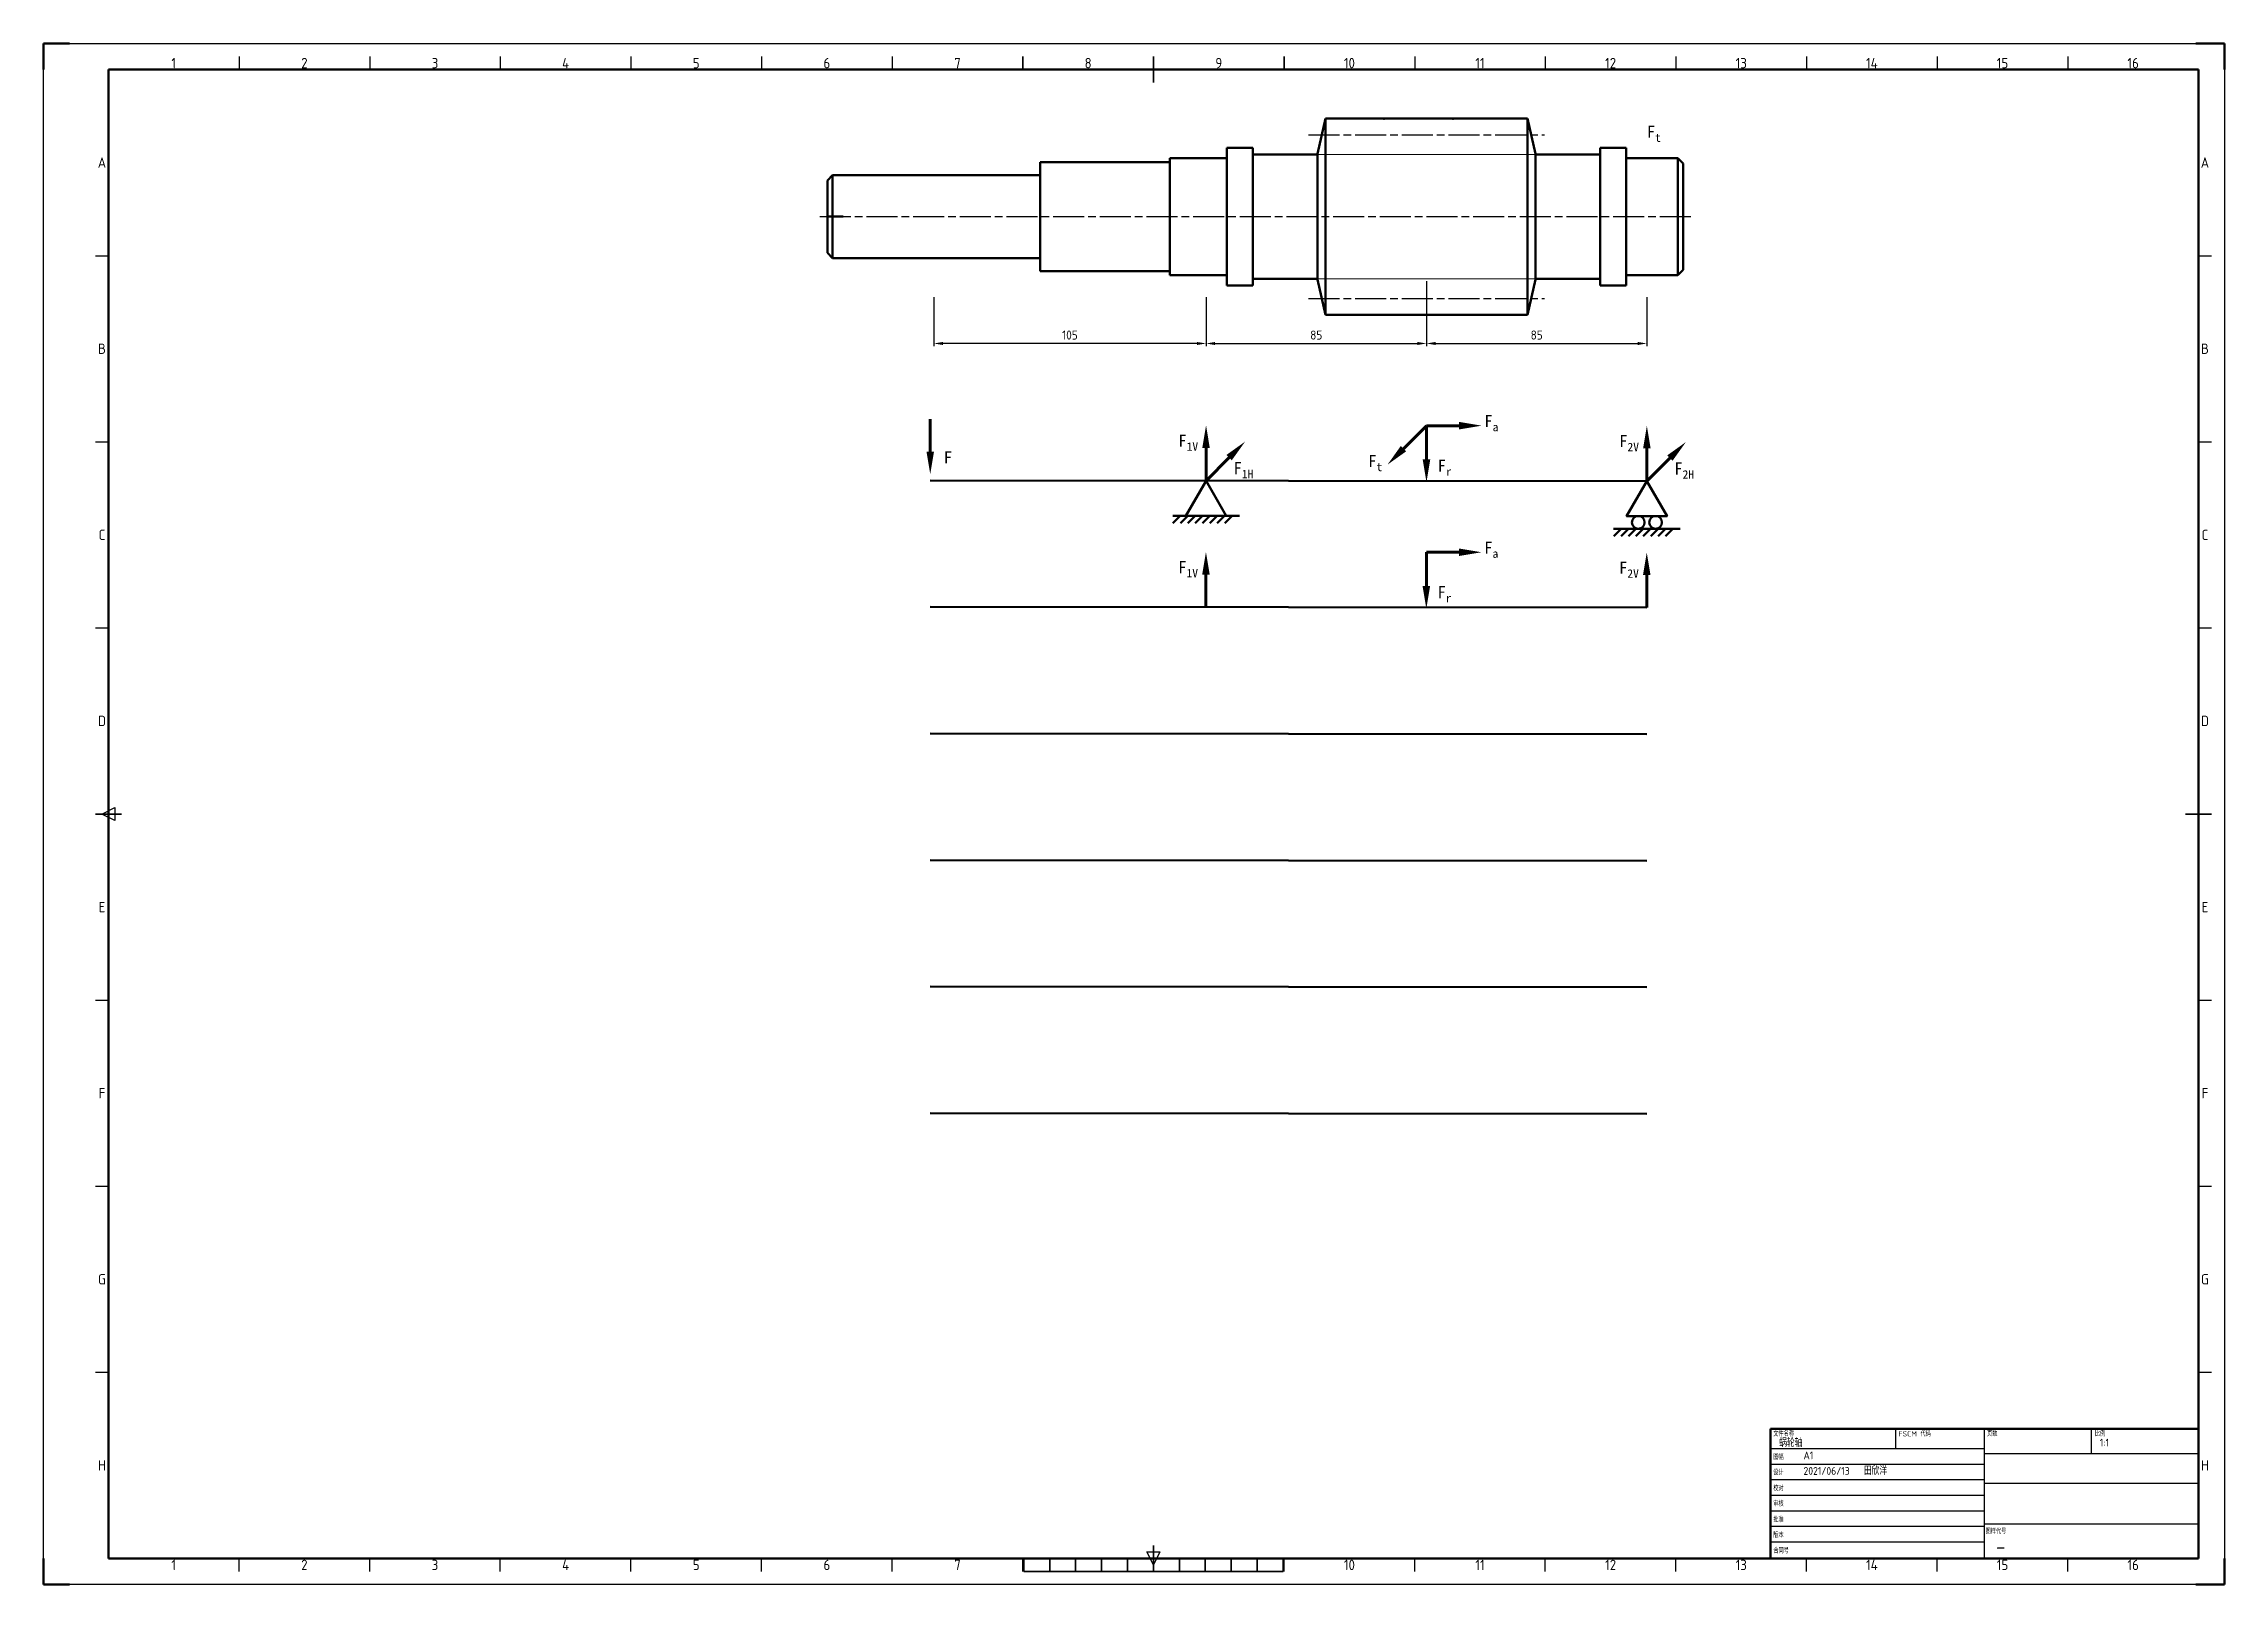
# Paper-space layout '蜗杆装配图' of a CAD drawing. Header units: millimetres. Extents: x -5 to 836, y -17 to 577.
import ezdxf
from ezdxf.enums import TextEntityAlignment as Align

# ---------------------------------------------------------------- set-up
doc = ezdxf.new("R2010")
doc.units = ezdxf.units.MM
doc.linetypes.add('AM_ISO08W050', pattern=[18, 12, -1.5, 3, -1.5])
for name, color, linetype, lineweight in [('AM_0', 7, 'Continuous', 50), ('AM_5', 7, 'Continuous', 25), ('AM_7', 4, 'AM_ISO08W050', 25), ('AM_9', 253, 'Continuous', 0), ('AM_BOR', 7, 'Continuous', 50)]:
    doc.layers.add(name, color=color, linetype=linetype, lineweight=lineweight)
doc.styles.add('ACGBTS', font='isocp.shx', dxfattribs={"bigfont": 'gbcbig.shx'})
doc.styles.add('ACISOTS', font='isocp.shx', dxfattribs={"bigfont": 'gbcbig.shx'})
doc.styles.get("Standard").update_dxf_attribs({"font": 'ISOCP.SHX', "bigfont": 'gbcbig.shx'})
doc.dimstyles.new('AM_GB$0', dxfattribs={"dimtxt": 3.5, "dimasz": 3.5, "dimexe": 1, "dimexo": 1, "dimgap": 1.5, "dimtad": 1, "dimdsep": 46, "dimtxsty": 'Standard', "dimcen": 0, "dimclrd": 256, "dimclre": 256, "dimclrt": 7, "dimadec": 0, "dimazin": 2, "dimtp": 0.1, "dimtm": 0.1, "dimtfac": 0.71, "dimtdec": 3, "dimtmove": 0, "dimatfit": 3, "dimfxl": 1, "dimlwd": -1, "dimlwe": -1, "dimarcsym": 0})

# ---------------------------------------------------------------- blocks, each defined once
blk = doc.blocks.new('GB_A1_A')
for p, q in [((25, 584), (25, 10)), ((25, 584), (831, 584)), ((831, 10), (831, 584)), ((25, 10), (831, 10))]:
    blk.add_line(p, q)
at = {"layer": 'AM_BOR'}
for p, q in [((10, 594), (0, 594)), ((0, 594), (0, 584)), ((841, 594), (830, 594)), ((841, 584), (841, 594)), ((0, 0), (0, 10)), ((841, 0), (841, 10)), ((0, 0), (10, 0)), ((841, 0), (830, 0))]:
    blk.add_line(p, q, dxfattribs=at)
at = {"layer": 'AM_BOR', "color": 1, "lineweight": 25}
for p, q in [((0, 594), (841, 594)), ((0, 0), (0, 594)), ((75.375, 589), (75.375, 584)), ((125.75, 589), (125.75, 584)), ((176.125, 589), (176.125, 584)), ((226.5, 589), (226.5, 584)), ((276.875, 589), (276.875, 584)), ((327.25, 589), (327.25, 584)), ((528.75, 589), (528.75, 584)), ((579.125, 589), (579.125, 584)), ((629.5, 589), (629.5, 584)), ((679.875, 589), (679.875, 584)), ((730.25, 589), (730.25, 584)), ((780.625, 589), (780.625, 584)), ((841, 594), (841, 0)), ((20, 512.25), (25, 512.25)), ((831, 512.25), (836, 512.25)), ((20, 440.5), (25, 440.5)), ((831, 440.5), (836, 440.5)), ((20, 368.75), (25, 368.75)), ((831, 368.75), (836, 368.75)), ((22.5, 297), (27.5, 299.5)), ((27.5, 294.5), (22.5, 297)), ((27.5, 299.5), (27.5, 294.5)), ((20, 225.25), (25, 225.25)), ((831, 225.25), (836, 225.25)), ((20, 153.5), (25, 153.5)), ((831, 153.5), (836, 153.5)), ((20, 81.75), (25, 81.75)), ((831, 81.75), (836, 81.75)), ((75.375, 5), (75.375, 10)), ((125.75, 5), (125.75, 10)), ((176.125, 5), (176.125, 10)), ((226.5, 5), (226.5, 10)), ((276.875, 5), (276.875, 10)), ((327.25, 5), (327.25, 10)), ((377.625, 5), (377.625, 10)), ((428, 7.5), (425.5, 12.5)), ((425.5, 12.5), (430.5, 12.5)), ((430.5, 12.5), (428, 7.5)), ((478.375, 5), (478.375, 10)), ((528.75, 5), (528.75, 10)), ((579.125, 5), (579.125, 10)), ((629.5, 5), (629.5, 10)), ((679.875, 5), (679.875, 10)), ((730.25, 5), (730.25, 10)), ((780.625, 5), (780.625, 10)), ((841, 0), (0, 0))]:
    blk.add_line(p, q, dxfattribs=at)
at = {"layer": 'AM_BOR', "color": 2, "lineweight": 35}
for p, q in [((377.625, 589), (377.625, 584)), ((428, 584), (428, 589)), ((478.375, 589), (478.375, 584)), ((428, 579), (428, 584)), ((20, 297), (30, 297)), ((826, 297), (836, 297)), ((378, 10), (378, 5)), ((388, 10), (388, 5)), ((398, 10), (398, 5)), ((408, 10), (408, 5)), ((418, 10), (418, 5)), ((428, 10), (428, 15)), ((428, 10), (428, 5)), ((438, 10), (438, 5)), ((448, 10), (448, 5)), ((458, 10), (458, 5)), ((468, 10), (468, 5)), ((478, 10), (478, 5)), ((378, 5), (478, 5))]:
    blk.add_line(p, q, dxfattribs=at)
at = {"layer": 'AM_BOR', "color": 1, "lineweight": 25, "style": 'ACISOTS'}
for s, p in [('1', (50.1875, 586.5)), ('2', (100.5625, 586.5)), ('3', (150.9375, 586.5)), ('4', (201.3125, 586.5)), ('5', (251.6875, 586.5)), ('6', (302.0625, 586.5)), ('7', (352.4375, 586.5)), ('8', (402.8125, 586.5)), ('9', (453.1875, 586.5)), ('10', (503.5625, 586.5)), ('11', (553.9375, 586.5)), ('12', (604.3125, 586.5)), ('13', (654.6875, 586.5)), ('14', (705.0625, 586.5)), ('15', (755.4375, 586.5)), ('16', (805.8125, 586.5)), ('A', (22.5, 548.125)), ('A', (833.5, 548.125)), ('B', (22.5, 476.375)), ('B', (833.5, 476.375)), ('C', (22.5, 404.625)), ('C', (833.5, 404.6087)), ('D', (22.5, 332.875)), ('D', (833.5, 332.875)), ('E', (22.5, 261.125)), ('E', (833.5, 261.125)), ('F', (22.5, 189.375)), ('F', (833.5, 189.375)), ('G', (22.5, 117.625)), ('G', (833.5, 117.625)), ('H', (22.5, 45.875)), ('H', (833.5, 45.875)), ('1', (50.1875, 7.5)), ('2', (100.5625, 7.5)), ('3', (150.9375, 7.5)), ('4', (201.3125, 7.5)), ('5', (251.6875, 7.5)), ('6', (302.0625, 7.5)), ('7', (352.4375, 7.5)), ('10', (503.5625, 7.5)), ('11', (553.9375, 7.5)), ('12', (604.3125, 7.5)), ('13', (654.6875, 7.5)), ('14', (705.0625, 7.5)), ('15', (755.4375, 7.5)), ('16', (805.8125, 7.5))]:
    blk.add_text(s, height=4, dxfattribs=at).set_placement(p, align=Align.MIDDLE)
blk = doc.blocks.new('GB_TITLEA')
for p, q in [((0, 50), (-165, 50)), ((-165, 0), (-165, 50)), ((0, 0), (0, 50)), ((0, 0), (-165, 0))]:
    blk.add_line(p, q)
at = {"layer": 'AM_BOR', "color": 1, "lineweight": 25}
for p, q in [((-165, 42.38), (-82.5, 42.38)), ((-116.86, 50), (-116.86, 42.38)), ((-82.5, 0), (-82.5, 50)), ((-41.25, 40.35), (-41.25, 50)), ((-165, 42), (-165, 30)), ((-165, 36.38), (-82.5, 36.38)), ((0, 40.35), (-82.5, 40.35)), ((-165, 30.38), (-82.5, 30.38)), ((-82.5, 29.01), (0, 29.01)), ((-165, 24.38), (-82.5, 24.38)), ((-165, 18.38), (-82.5, 18.38)), ((-165, 12.38), (-82.5, 12.38)), ((-82.5, 13.29), (0, 13.29)), ((-165, 6.38), (-82.5, 6.38))]:
    blk.add_line(p, q, dxfattribs=at)
at = {"layer": 'AM_BOR', "color": 1, "lineweight": 25, "style": 'ACGBTS'}
for s, p in [('文件名称', (-163.97, 47.04)), ('FSCM 代码', (-115.7, 47.04)), ('页数', (-81.55, 47.11)), ('比例', (-39.97, 47.11)), ('设计', (-163.97, 32.14)), ('图幅', (-163.97, 38.14)), ('校对', (-163.97, 26.05)), ('审核', (-163.97, 20.08)), ('版本', (-163.97, 7.99)), ('批准', (-163.97, 13.99)), ('图样代号', (-82.12, 9.41)), ('合同号', (-163.97, 1.99))]:
    blk.add_text(s, height=2, dxfattribs=at).set_placement(p)
at = {"layer": 'AM_BOR', "color": 2, "lineweight": 35, "style": 'ACGBTS'}
for tag, p, height in [('GEN-TITLE-DWG{13.6}', (-161.69, 43.04), 3), ('GEN-TITLE-FSCM{8.6}', (-113.32, 43.04), 3), ('GEN-TITLE-SHEET{11.8}', (-79.67, 43.11), 3), ('GEN-TITLE-SCA{12.7}', (-38.05, 43.13), 3), ('GEN-TITLE-SIZ{22.6}', (-152.3, 38.23), 3), ('GEN-TITLE-DAT{7.1}', (-152.3, 32.23), 3), ('GEN-TITLE-NAME{14.9}', (-129.04, 32.23), 3), ('GEN-TITLE-DACT{21}', (-78.21, 33.14), 3.5), ('GEN-TITLE-CHKD{7.1}', (-152.3, 26.14), 3), ('GEN-TITLE-CHKM{14.9}', (-129.04, 26.14), 3), ('GEN-TITLE-DES1{12.3}', (-78.24, 20.94), 6), ('GEN-TITLE-APPD{7.1}', (-152.3, 20.17), 3), ('GEN-TITLE-ISSD{7.1}', (-152.3, 14.08), 3), ('GEN-TITLE-APPM{14.9}', (-129.04, 20.17), 3), ('GEN-TITLE-ISSM{14.9}', (-129.04, 14.08), 3), ('GEN-TITLE-DES2{24.5}', (-78.21, 15.44), 3), ('GEN-TITLE-REV{22.6}', (-152.3, 8.08), 3), ('GEN-TITLE-CTRN{19.4}', (-152.3, 2.08), 3.5)]:
    blk.add_attdef(tag, p, '', height=height, dxfattribs=at)
at = {"layer": 'AM_BOR', "style": 'ACGBTS'}
blk.add_attdef('GEN-TITLE-NR{12.3}', (-78.08, 1.63), '', height=6, dxfattribs=at)
blk = doc.blocks.new('*D70')
at = {"layer": 'AM_5', "linetype": 'ByBlock', "transparency": 16777216}
for p, q in [((443.29, 479.3), (443.29, 460.4)), ((528.29, 479.3), (528.29, 460.4)), ((446.79, 461.4), (524.79, 461.4))]:
    blk.add_line(p, q, dxfattribs=at)
at = {"layer": 'AM_5', "transparency": 16777216}
for points in [[(446.79, 461.98), (446.79, 460.81), (443.29, 461.4)], [(524.79, 461.98), (524.79, 460.81), (528.29, 461.4)]]:
    blk.add_solid(points, dxfattribs=at)
at = {"layer": 'Defpoints', "color": 0, "transparency": 16777216}
for p in [(443.29, 480.3), (528.29, 480.3), (528.29, 461.4)]:
    blk.add_point(p, dxfattribs=at)
at = {"layer": 'AM_5', "color": 7, "transparency": 16777216, "insert": (485.79, 464.65), "char_height": 3.5, "attachment_point": 5}
blk.add_mtext('85', dxfattribs=at)
blk = doc.blocks.new('*D71')
at = {"layer": 'AM_5', "linetype": 'ByBlock', "transparency": 16777216}
for p, q in [((528.29, 485.36), (528.29, 460.4)), ((613.29, 479.3), (613.29, 460.4)), ((531.79, 461.4), (609.79, 461.4))]:
    blk.add_line(p, q, dxfattribs=at)
at = {"layer": 'AM_5', "transparency": 16777216}
for points in [[(531.79, 461.98), (531.79, 460.81), (528.29, 461.4)], [(609.79, 461.98), (609.79, 460.81), (613.29, 461.4)]]:
    blk.add_solid(points, dxfattribs=at)
at = {"layer": 'Defpoints', "color": 0, "transparency": 16777216}
for p in [(528.29, 486.36), (613.29, 480.3), (613.29, 461.4)]:
    blk.add_point(p, dxfattribs=at)
at = {"layer": 'AM_5', "color": 7, "transparency": 16777216, "insert": (570.79, 464.65), "char_height": 3.5, "attachment_point": 5}
blk.add_mtext('85', dxfattribs=at)
blk = doc.blocks.new('*D72')
at = {"layer": 'AM_5', "linetype": 'ByBlock', "transparency": 16777216}
for p, q in [((338.29, 479.3), (338.29, 460.4)), ((443.29, 479.3), (443.29, 460.4)), ((439.79, 461.4), (341.79, 461.4))]:
    blk.add_line(p, q, dxfattribs=at)
at = {"layer": 'AM_5', "transparency": 16777216}
for points in [[(341.79, 461.98), (341.79, 460.81), (338.29, 461.4)], [(439.79, 461.98), (439.79, 460.81), (443.29, 461.4)]]:
    blk.add_solid(points, dxfattribs=at)
at = {"layer": 'Defpoints', "color": 0, "transparency": 16777216}
for p in [(338.29, 480.3), (443.29, 480.3), (338.29, 461.4)]:
    blk.add_point(p, dxfattribs=at)
at = {"layer": 'AM_5', "color": 7, "transparency": 16777216, "insert": (390.79, 464.65), "char_height": 3.5, "attachment_point": 5}
blk.add_mtext('105', dxfattribs=at)

psp = doc.layouts.new('蜗杆装配图')

# ---------------------------------------------------------------- linework, layer by layer
at = {"layer": 'AM_0'}
for p, q in [((489.287, 548.096), (486.287, 534.564)), ((489.287, 548.096), (567.287, 548.096)), ((489.287, 548.096), (489.287, 472.496)), ((538.564, 548.096), (567.287, 548.096)), ((567.287, 548.096), (567.287, 472.496)), ((567.287, 548.096), (570.287, 534.564)), ((379.287, 531.296), (429.287, 531.296)), ((379.287, 531.296), (379.287, 489.296)), ((429.287, 532.796), (451.287, 532.796)), ((429.287, 532.796), (429.287, 487.796)), ((429.287, 531.296), (429.287, 489.296)), ((451.287, 536.796), (461.287, 536.796)), ((451.287, 536.796), (451.287, 483.796)), ((451.287, 532.796), (451.287, 487.796)), ((461.287, 536.796), (461.287, 483.796)), ((461.287, 534.296), (486.287, 534.296)), ((461.287, 534.296), (461.287, 486.296)), ((486.287, 534.564), (486.287, 486.029)), ((486.287, 534.296), (486.287, 486.296)), ((570.287, 534.564), (570.287, 486.029)), ((570.287, 534.296), (595.287, 534.296)), ((570.287, 534.296), (570.287, 486.296)), ((595.287, 536.796), (605.287, 536.796)), ((595.287, 536.796), (595.287, 483.796)), ((595.287, 534.296), (595.287, 486.296)), ((605.287, 536.796), (605.287, 483.796)), ((605.287, 532.796), (625.287, 532.796)), ((605.287, 532.796), (605.287, 487.796)), ((625.287, 532.796), (625.287, 487.796)), ((625.287, 532.796), (627.287, 530.796)), ((627.287, 530.796), (627.287, 489.796)), ((299.287, 526.296), (297.287, 524.296)), ((297.287, 524.296), (297.287, 496.296)), ((299.287, 526.296), (379.287, 526.296)), ((299.287, 526.296), (299.287, 494.296)), ((379.287, 526.296), (379.287, 494.296)), ((297.287, 510.296), (303.287, 510.296)), ((299.287, 494.296), (297.287, 496.296)), ((299.287, 494.296), (379.287, 494.296)), ((379.287, 489.296), (429.287, 489.296)), ((429.287, 487.796), (451.287, 487.796)), ((605.287, 487.796), (625.287, 487.796)), ((625.287, 487.796), (627.287, 489.796)), ((451.287, 483.796), (461.287, 483.796)), ((461.287, 486.296), (486.287, 486.296)), ((489.287, 472.496), (486.287, 486.029)), ((567.287, 472.496), (570.287, 486.029)), ((570.287, 486.296), (595.287, 486.296)), ((595.287, 483.796), (605.287, 483.796)), ((489.287, 472.496), (567.287, 472.496)), ((336.918, 408.609), (613.287, 408.35)), ((456.151, 395.009), (430.422, 395.009)), ((433.346, 395.009), (430.518, 392.181)), ((436.197, 395.009), (433.369, 392.181)), ((439.048, 395.009), (436.219, 392.181)), ((441.898, 395.009), (439.07, 392.181)), ((444.749, 395.009), (441.92, 392.181)), ((447.599, 395.009), (444.771, 392.181)), ((450.45, 395.009), (447.622, 392.181)), ((453.301, 395.009), (450.472, 392.181)), ((626.151, 389.963), (600.422, 389.963)), ((603.346, 389.963), (600.518, 387.135)), ((606.197, 389.963), (603.369, 387.135)), ((609.048, 389.963), (606.219, 387.135)), ((611.898, 389.963), (609.07, 387.135)), ((614.749, 389.963), (611.92, 387.135)), ((617.599, 389.963), (614.771, 387.135)), ((620.45, 389.963), (617.622, 387.135)), ((623.301, 389.963), (620.472, 387.135)), ((336.918, 359.82), (613.287, 359.561)), ((336.918, 311.031), (613.287, 310.772)), ((336.918, 262.242), (613.287, 261.983)), ((336.918, 213.453), (613.287, 213.194)), ((336.918, 164.664), (613.287, 164.405))]:
    psp.add_line(p, q, dxfattribs=at)
for points in [[(443.287, 408.509), (435.492, 395.009), (451.081, 395.009)], [(613.287, 408.35), (605.492, 394.85), (621.081, 394.85)]]:
    psp.add_lwpolyline(points, close=True, dxfattribs=at)
for centre in [(609.944, 392.407), (616.629, 392.407)]:
    psp.add_circle(centre, 2.444, dxfattribs=at)
for p in [(511.932, 548.096), (538.564, 548.096)]:
    psp.add_point(p, dxfattribs=at)
at = {"layer": 'AM_5', "color": 150, "lineweight": 106}
for p, q in [((336.918, 432.277), (336.918, 419.716)), ((528.287, 429.708), (519.405, 420.826)), ((528.287, 429.708), (540.848, 429.708)), ((528.287, 429.708), (528.287, 416.681)), ((443.287, 408.509), (443.287, 421.07)), ((613.287, 408.35), (613.287, 420.911)), ((443.287, 408.509), (452.168, 417.391)), ((613.287, 408.35), (622.168, 417.232)), ((528.241, 380.919), (540.802, 380.919)), ((528.241, 380.919), (528.241, 367.892)), ((443.241, 359.72), (443.241, 372.281)), ((613.241, 359.561), (613.241, 372.122))]:
    psp.add_line(p, q, dxfattribs=at)
at = {"layer": 'AM_5', "color": 150, "linetype": 'Continuous'}
for points in [[(444.739, 421.07), (441.834, 421.07), (443.287, 429.787)], [(540.848, 428.255), (540.848, 431.16), (549.564, 429.708)], [(614.739, 420.911), (611.834, 420.911), (613.287, 429.628)], [(453.196, 416.364), (451.141, 418.419), (458.332, 423.555)], [(518.377, 421.853), (520.432, 419.798), (513.241, 414.662)], [(623.196, 416.205), (621.141, 418.26), (628.332, 423.396)], [(335.466, 419.716), (338.371, 419.716), (336.918, 410.999)], [(526.834, 416.681), (529.739, 416.681), (528.287, 407.964)], [(444.694, 372.281), (441.788, 372.281), (443.241, 380.998)], [(540.802, 379.466), (540.802, 382.371), (549.519, 380.919)], [(614.694, 372.122), (611.788, 372.122), (613.241, 380.839)], [(526.788, 367.892), (529.694, 367.892), (528.241, 359.175)]]:
    psp.add_trace(points, dxfattribs=at)
at = {"layer": 'AM_7'}
for p, q in [((482.787, 541.796), (573.787, 541.796)), ((294.287, 510.296), (630.287, 510.296)), ((482.787, 478.796), (573.787, 478.796))]:
    psp.add_line(p, q, dxfattribs=at)
at = {"layer": 'AM_9'}
for p, q in [((486.287, 534.236), (570.287, 534.236)), ((486.287, 486.356), (570.287, 486.356))]:
    psp.add_line(p, q, dxfattribs=at)

# ---------------------------------------------------------------- block references
at = {"layer": 'AM_0', "lineweight": 0}
psp.add_blockref('GB_A1_A', (-5, -17), dxfattribs=at)
psp.add_blockref('GB_TITLEA', (826, -7), dxfattribs=at).add_auto_attribs({'GEN-TITLE-DWG{13.6}': '蜗轮轴', 'GEN-TITLE-SCA{12.7}': '1:1', 'GEN-TITLE-DAT{7.1}': '2021/06/13', 'GEN-TITLE-NAME{14.9}': '田欣洋', 'GEN-TITLE-NR{12.3}': '-', 'GEN-TITLE-SIZ{22.6}': 'A1'})

# ---------------------------------------------------------------- texts
at = {"layer": 'AM_0', "char_height": 4.65816, "attachment_point": 1}
for s, insert in [('\\A1;{\\f@MingLiU_HKSCS-ExtB|b0|i0|c134|p18;F\\H0.7x;\\S^ t;}', (613.287, 545.368)), ('\\A1;{\\f@MingLiU_HKSCS-ExtB|b0|i0|c134|p18;F\\H0.7x;\\S^ a;}', (550.629, 433.796)), ('\\A1;{\\f@MingLiU_HKSCS-ExtB|b0|i0|c134|p18;F\\H0.7x;\\S^ 1V;}', (432.63, 426.264)), ('\\A1;{\\f@MingLiU_HKSCS-ExtB|b0|i0|c134|p18;F\\H0.7x;\\S^ 2V;}', (602.63, 426.104)), ('\\A1;{\\f@MingLiU_HKSCS-ExtB|b0|i0|c134|p18;F}', (342.159, 419.802)), ('\\A1;{\\f@MingLiU_HKSCS-ExtB|b0|i0|c134|p18;F\\H0.7x;\\S^ 1H;}', (453.886, 415.673)), ('\\A1;{\\f@MingLiU_HKSCS-ExtB|b0|i0|c134|p18;F\\H0.7x;\\S^ t;}', (505.854, 418.415)), ('\\A1;{\\f@MingLiU_HKSCS-ExtB|b0|i0|c134|p18;F\\H0.7x;\\S^ r;}', (532.623, 416.637)), ('\\A1;{\\f@MingLiU_HKSCS-ExtB|b0|i0|c134|p18;F\\H0.7x;\\S^ 2H;}', (623.886, 415.514)), ('\\A1;{\\f@MingLiU_HKSCS-ExtB|b0|i0|c134|p18;F\\H0.7x;\\S^ a;}', (550.583, 385.007)), ('\\A1;{\\f@MingLiU_HKSCS-ExtB|b0|i0|c134|p18;F\\H0.7x;\\S^ 1V;}', (432.585, 377.475)), ('\\A1;{\\f@MingLiU_HKSCS-ExtB|b0|i0|c134|p18;F\\H0.7x;\\S^ 2V;}', (602.585, 377.315)), ('\\A1;{\\f@MingLiU_HKSCS-ExtB|b0|i0|c134|p18;F\\H0.7x;\\S^ r;}', (532.577, 367.848))]:
    psp.add_mtext_dynamic_manual_height_columns(s, width=17.02187, gutter_width=23.291, heights=[0], dxfattribs=dict(at, insert=insert))

# ---------------------------------------------------------------- dimensions: what is measured, and where the dimension line sits
at = {"layer": 'AM_5'}
for base, p1, p2, picture, middle in [((338.287, 461.396), (443.287, 480.296), (338.287, 480.296), '*D72', (390.787, 464.646)), ((613.287, 461.396), (528.287, 486.356), (613.287, 480.296), '*D71', (570.787, 464.646))]:
    dim = psp.add_linear_dim(base=base, p1=p1, p2=p2, angle=0, dimstyle='AM_GB$0', dxfattribs=at)
    dim.commit()
    dim.dimension.update_dxf_attribs({"geometry": picture, "text_midpoint": middle})
dim = psp.add_linear_dim(base=(528.287, 461.396), p1=(443.287, 480.296), p2=(528.287, 480.296), angle=0, dimstyle='AM_GB$0', override={"dimpost": ''}, dxfattribs=at)
dim.commit()
dim.dimension.update_dxf_attribs({"geometry": '*D70', "text_midpoint": (485.787, 464.646)})

doc.saveas('drawing.dxf')
